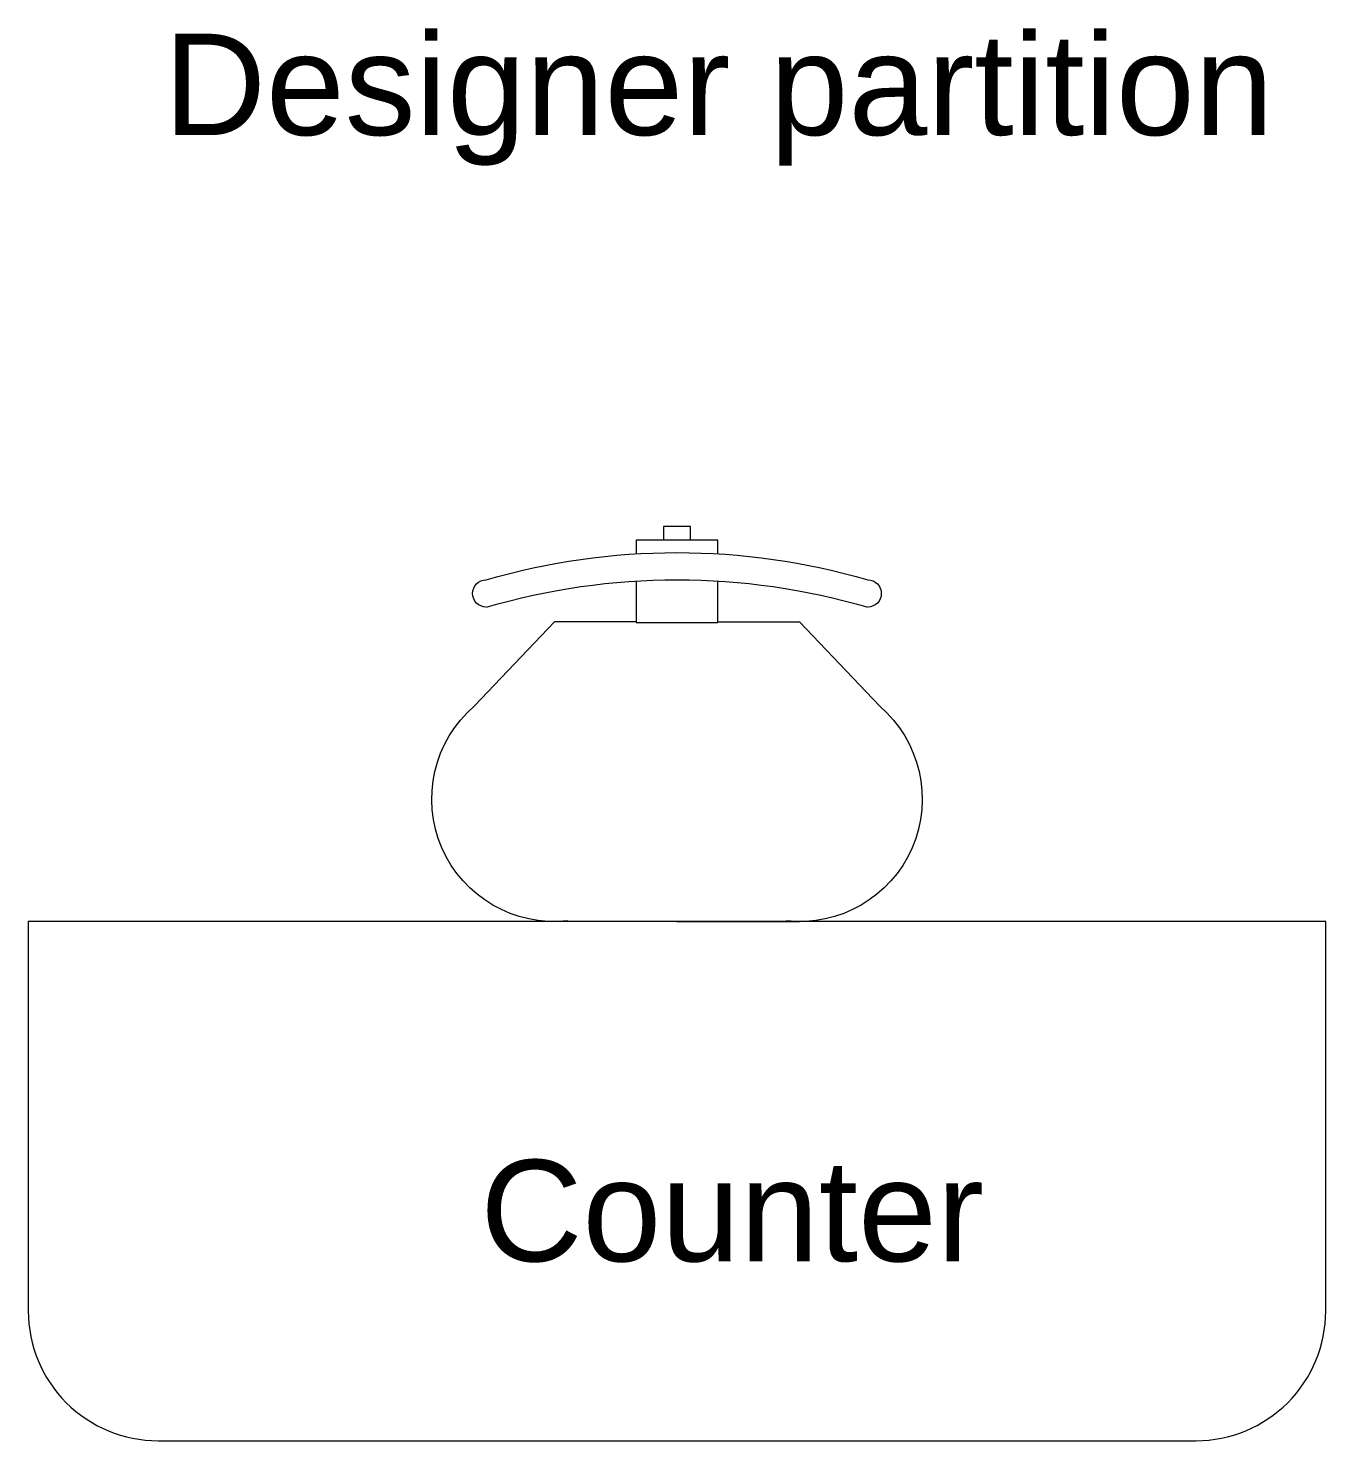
# Model space of a CAD drawing. Header units: millimetres. Extents: x 14520794 to 14796193, y 1415067 to 1454683.
# Drawn here: x 14784409 to 14785929, y 1439014 to 1440668 of the extents above; entities that cross this region are included whole.
import ezdxf

# ---------------------------------------------------------------- set-up
doc = ezdxf.new("R2010")
doc.units = ezdxf.units.MM
doc.header["$LTSCALE"] = 0.01
doc.header["$MEASUREMENT"] = 0
for name, color, linetype, lineweight in [('fur_h', 32, 'Continuous', 13), ('FURNITURE', 30, 'Continuous', 13), ('text-1', 2, 'Continuous', 25)]:
    doc.layers.add(name, color=color, linetype=linetype, lineweight=lineweight)
doc.styles.add('S2', font='arial.ttf', dxfattribs={"width": 0.9, "height": 150})

# ---------------------------------------------------------------- blocks, each defined once
blk = doc.blocks.new('CH01')
at = {"layer": 'FURNITURE', "color": 7, "lineweight": 0}
for p, q in [((-1.909, 17.182), (-1.909, 17.818)), ((-1.909, 17.818), (1.909, 17.818)), ((-0.636, 17.818), (-0.636, 18.455)), ((-0.636, 18.455), (0.636, 18.455)), ((0.636, 18.455), (0.636, 17.818)), ((1.909, 17.818), (1.909, 17.182)), ((-1.909, 13.964), (-1.909, 15.873)), ((1.909, 15.873), (1.909, 13.964)), ((-5.727, 14), (-9.455, 10.076)), ((-1.909, 14), (-5.727, 14)), ((1.909, 13.964), (-1.909, 13.964)), ((1.909, 14), (5.727, 14)), ((5.727, 14), (9.454, 10.076)), ((0, 0), (-5.727, 0)), ((0, 0), (5.727, 0))]:
    blk.add_line(p, q, dxfattribs=at)
for centre, radius, start, end in [((0, -14.583), 31.818, 73.73979, 106.2602), ((-8.909, 15.327), 0.636, 90, 270), ((0, -15.855), 31.818, 73.73979, 106.2602), ((8.909, 15.327), 0.636, 270, 90), ((-5.727, 5.727), 5.727, 130.6013, 276.3402), ((5.727, 5.727), 5.727, 263.6598, 49.3987)]:
    blk.add_arc(centre, radius, start, end, dxfattribs=at)

msp = doc.modelspace()

# ---------------------------------------------------------------- linework, layer by layer
at = {"layer": 'fur_h'}
msp.add_lwpolyline([(14784560.9, 1439014.4), (14785776.6, 1439014.4, 0.414214), (14785928.5, 1439166.4), (14785928.5, 1439622.2), (14784408.9, 1439622.2), (14784408.9, 1439166.4, 0.414214)], format="xyb", close=True, dxfattribs=at)

# ---------------------------------------------------------------- block references
at = {"layer": 'FURNITURE', "lineweight": 0, "xscale": -25.07419428612969, "yscale": 25.07419428612969, "zscale": 25.07419428612969}
msp.add_blockref('CH01', (14785168.7, 1439622.2), dxfattribs=at)

# ---------------------------------------------------------------- texts
at = {"layer": 'text-1', "color": 6, "ltscale": 20, "char_height": 118.717, "attachment_point": 7, "style": 'S2'}
for s, insert in [('{\\W1;Designer partition}', (14784567.6, 1440507.4)), ('{\\W1;Counter}', (14784938.3, 1439222.8))]:
    msp.add_mtext_dynamic_manual_height_columns(s, width=1342.497, gutter_width=750, heights=[0], dxfattribs=dict(at, insert=insert))

doc.saveas('drawing.dxf')
